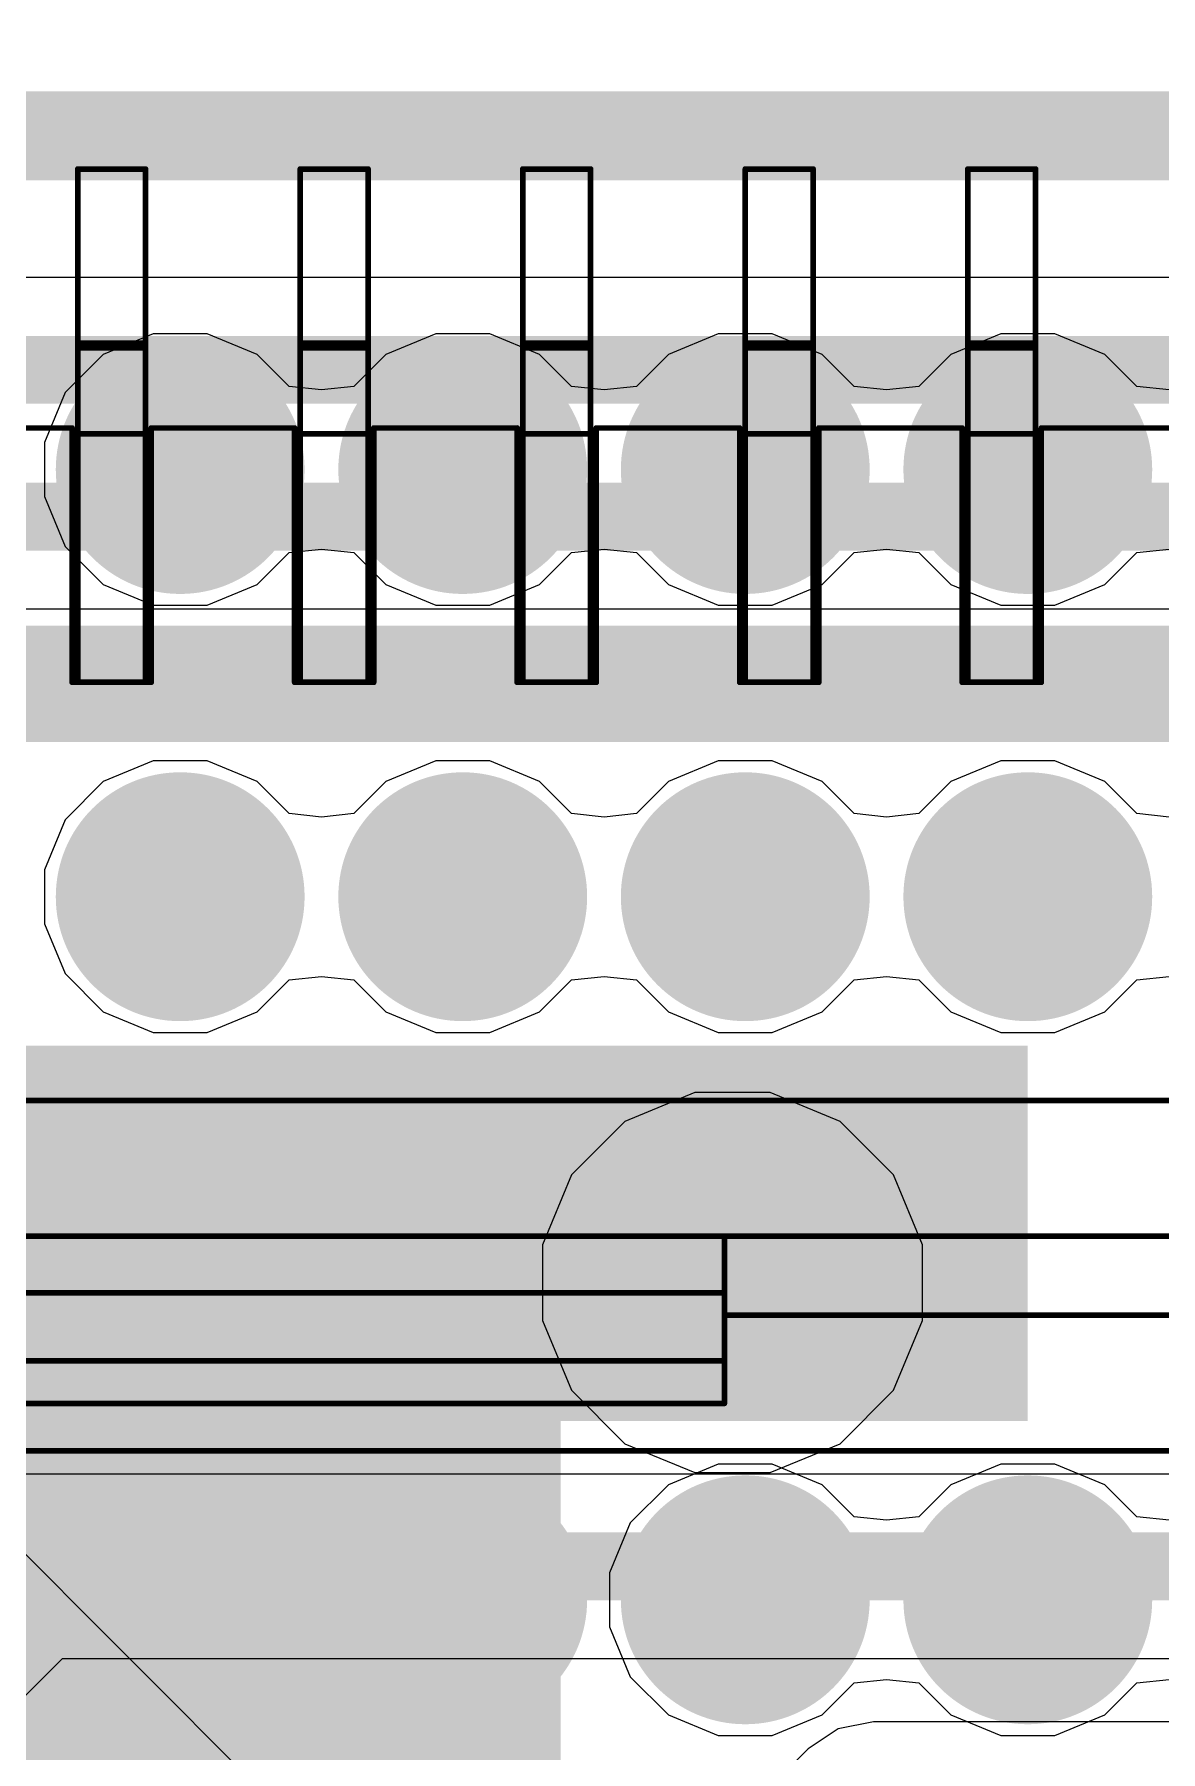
# Model space of a CAD drawing. Header units: inches. Extents: x -6 to 5433, y -4 to 5447.
# Drawn here: x 8.315 to 10.847, y 1.056 to 4.915 of the extents above; entities that cross this region are included whole.
import ezdxf

# ---------------------------------------------------------------- set-up
doc = ezdxf.new("R2010")
doc.units = ezdxf.units.IN
for name, color, linetype in [('Bottom Layer', 5, 'Continuous'), ('Drill Drawing', 1, 'Continuous'), ('Ground', 16, 'Continuous'), ('Mechanical 4', 56, 'Continuous'), ('Power', 76, 'Continuous'), ('Top Layer', 1, 'Continuous'), ('Top Overlay', 2, 'Continuous'), ('Top Paste', 8, 'Continuous'), ('Top Solder', 216, 'Continuous'), ('Via Holes', 16, 'Continuous')]:
    doc.layers.add(name, color=color, linetype=linetype)

msp = doc.modelspace()

# ---------------------------------------------------------------- hatches: boundary and pattern name
at = {"layer": 'Bottom Layer'}
h = msp.add_hatch(color=5, dxfattribs=at)
edge = h.paths.add_edge_path()
edge.add_arc((9.8844, 2.1096), 0.3, 0, 360)
at = {"layer": 'Ground'}
h = msp.add_hatch(color=16, dxfattribs=at)
edge = h.paths.add_edge_path()
edge.add_arc((9.8844, 2.1096), 0.3, 0, 360)
at = {"layer": 'Power'}
h = msp.add_hatch(color=76, dxfattribs=at)
edge = h.paths.add_edge_path()
edge.add_arc((9.8844, 2.1096), 0.3, 0, 360)
at = {"layer": 'Top Layer'}
h = msp.add_hatch(color=1, dxfattribs=at)
edge = h.paths.add_edge_path()
edge.add_arc((8.6431, 3.9367), 0.178, 0, 360)
h = msp.add_hatch(color=1, dxfattribs=at)
edge = h.paths.add_edge_path()
edge.add_arc((9.2781, 3.9367), 0.178, 0, 360)
h = msp.add_hatch(color=1, dxfattribs=at)
edge = h.paths.add_edge_path()
edge.add_arc((9.9131, 3.9367), 0.178, 0, 360)
h = msp.add_hatch(color=1, dxfattribs=at)
edge = h.paths.add_edge_path()
edge.add_arc((10.5481, 3.9367), 0.178, 0, 360)
for points in [[(13.3339, 3.5861), (7.8659, 3.5861), (7.8659, 3.3245), (13.3339, 3.3245)], [(7.1617, 0.7696), (9.4985, 0.7696), (9.4985, 2.6418), (7.1617, 2.6418)], [(9.1359, 1.7985), (10.5481, 1.7985), (10.5481, 2.6418), (9.1359, 2.6418)]]:
    msp.add_hatch(color=1, dxfattribs=at).paths.add_polyline_path(points)
h = msp.add_hatch(color=1, dxfattribs=at)
edge = h.paths.add_edge_path()
edge.add_arc((8.6431, 2.9767), 0.178, 0, 360)
h = msp.add_hatch(color=1, dxfattribs=at)
edge = h.paths.add_edge_path()
edge.add_arc((9.2781, 2.9767), 0.178, 0, 360)
h = msp.add_hatch(color=1, dxfattribs=at)
edge = h.paths.add_edge_path()
edge.add_arc((9.9131, 2.9767), 0.178, 0, 360)
h = msp.add_hatch(color=1, dxfattribs=at)
edge = h.paths.add_edge_path()
edge.add_arc((10.5481, 2.9767), 0.178, 0, 360)
h = msp.add_hatch(color=1, dxfattribs=at)
edge = h.paths.add_edge_path()
edge.add_arc((9.8844, 2.1096), 0.3, 0, 360)
h = msp.add_hatch(color=1, dxfattribs=at)
edge = h.paths.add_edge_path()
edge.add_arc((8.6431, 1.3967), 0.178, 0, 360)
h = msp.add_hatch(color=1, dxfattribs=at)
edge = h.paths.add_edge_path()
edge.add_arc((9.2781, 1.3967), 0.178, 0, 360)
h = msp.add_hatch(color=1, dxfattribs=at)
edge = h.paths.add_edge_path()
edge.add_arc((9.9131, 1.3967), 0.178, 0, 360)
h = msp.add_hatch(color=1, dxfattribs=at)
edge = h.paths.add_edge_path()
edge.add_arc((10.5481, 1.3967), 0.178, 0, 360)
at = {"layer": 'Top Paste'}
h = msp.add_hatch(color=8, dxfattribs=at)
edge = h.paths.add_edge_path()
edge.add_arc((8.6431, 3.9367), 0.178, 0, 360)
h = msp.add_hatch(color=8, dxfattribs=at)
edge = h.paths.add_edge_path()
edge.add_arc((9.2781, 3.9367), 0.178, 0, 360)
h = msp.add_hatch(color=8, dxfattribs=at)
edge = h.paths.add_edge_path()
edge.add_arc((9.9131, 3.9367), 0.178, 0, 360)
h = msp.add_hatch(color=8, dxfattribs=at)
edge = h.paths.add_edge_path()
edge.add_arc((10.5481, 3.9367), 0.178, 0, 360)
h = msp.add_hatch(color=8, dxfattribs=at)
edge = h.paths.add_edge_path()
edge.add_arc((8.6431, 2.9767), 0.178, 0, 360)
h = msp.add_hatch(color=8, dxfattribs=at)
edge = h.paths.add_edge_path()
edge.add_arc((9.2781, 2.9767), 0.178, 0, 360)
h = msp.add_hatch(color=8, dxfattribs=at)
edge = h.paths.add_edge_path()
edge.add_arc((9.9131, 2.9767), 0.178, 0, 360)
h = msp.add_hatch(color=8, dxfattribs=at)
edge = h.paths.add_edge_path()
edge.add_arc((10.5481, 2.9767), 0.178, 0, 360)
h = msp.add_hatch(color=8, dxfattribs=at)
edge = h.paths.add_edge_path()
edge.add_arc((8.6431, 1.3967), 0.178, 0, 360)
h = msp.add_hatch(color=8, dxfattribs=at)
edge = h.paths.add_edge_path()
edge.add_arc((9.2781, 1.3967), 0.178, 0, 360)
h = msp.add_hatch(color=8, dxfattribs=at)
edge = h.paths.add_edge_path()
edge.add_arc((9.9131, 1.3967), 0.178, 0, 360)
h = msp.add_hatch(color=8, dxfattribs=at)
edge = h.paths.add_edge_path()
edge.add_arc((10.5481, 1.3967), 0.178, 0, 360)
at = {"layer": 'Top Solder'}
h = msp.add_hatch(color=216, dxfattribs=at)
edge = h.paths.add_edge_path()
edge.add_arc((8.6431, 3.9367), 0.2796, 0, 360)
h = msp.add_hatch(color=216, dxfattribs=at)
edge = h.paths.add_edge_path()
edge.add_arc((9.2781, 3.9367), 0.2796, 0, 360)
h = msp.add_hatch(color=216, dxfattribs=at)
edge = h.paths.add_edge_path()
edge.add_arc((9.9131, 3.9367), 0.2796, 0, 360)
h = msp.add_hatch(color=216, dxfattribs=at)
edge = h.paths.add_edge_path()
edge.add_arc((10.5481, 3.9367), 0.2796, 0, 360)
h = msp.add_hatch(color=216, dxfattribs=at)
edge = h.paths.add_edge_path()
edge.add_arc((8.6431, 2.9767), 0.2796, 0, 360)
h = msp.add_hatch(color=216, dxfattribs=at)
edge = h.paths.add_edge_path()
edge.add_arc((9.2781, 2.9767), 0.2796, 0, 360)
h = msp.add_hatch(color=216, dxfattribs=at)
edge = h.paths.add_edge_path()
edge.add_arc((9.9131, 2.9767), 0.2796, 0, 360)
h = msp.add_hatch(color=216, dxfattribs=at)
edge = h.paths.add_edge_path()
edge.add_arc((10.5481, 2.9767), 0.2796, 0, 360)
h = msp.add_hatch(color=216, dxfattribs=at)
edge = h.paths.add_edge_path()
edge.add_arc((8.6431, 1.3967), 0.2796, 0, 360)
h = msp.add_hatch(color=216, dxfattribs=at)
edge = h.paths.add_edge_path()
edge.add_arc((9.2781, 1.3967), 0.2796, 0, 360)
h = msp.add_hatch(color=216, dxfattribs=at)
edge = h.paths.add_edge_path()
edge.add_arc((9.9131, 1.3967), 0.2796, 0, 360)
h = msp.add_hatch(color=216, dxfattribs=at)
edge = h.paths.add_edge_path()
edge.add_arc((10.5481, 1.3967), 0.2796, 0, 360)
at = {"layer": 'Via Holes'}
h = msp.add_hatch(color=7, dxfattribs=at)
edge = h.paths.add_edge_path()
edge.add_arc((9.8844, 2.1096), 0.15, 0, 360)

# ---------------------------------------------------------------- linework, layer by layer
at = {"layer": 'Bottom Layer'}
for p, q in [((11.8375, 1.6791), (8.2925, 1.6791)), ((5.3224, -1.7911), (8.3783, 1.2648)), ((8.3783, 1.2648), (11.9233, 1.2648)), ((10.2011, 1.1227), (10.1218, 1.107)), ((12.4343, 1.1227), (10.2011, 1.1227)), ((10.1218, 1.107), (10.0546, 1.0621)), ((10.0546, 1.0621), (7.4943, -1.4982)), ((10.0546, 1.0621), (10.0546, 1.0621))]:
    msp.add_line(p, q, dxfattribs=at)
for points in [[(4.5091, -2.3114, 0.1524, 0.1524, 0), (8.2925, 1.4719, 0.1524, 0.1524, 0)], [(8.2925, 1.4719, 0.1524, 0.1524, 0), (10.3623, 1.4719, 0.1524, 0.1524, 0)], [(10.3623, 1.4719, 0.1524, 0.1524, 0), (11.9233, 1.4719, 0.1524, 0.1524, 0)]]:
    msp.add_lwpolyline(points, format="xyseb", dxfattribs=at)
for points in [[(8.2544, 1.4719, 0.0762, 0.0762, 1), (8.3306, 1.4719, 0.0762, 0.0762, 1)], [(8.2544, 1.4719, 0.0762, 0.0762, 1), (8.3306, 1.4719, 0.0762, 0.0762, 1)], [(10.3242, 1.4719, 0.0762, 0.0762, 1), (10.4004, 1.4719, 0.0762, 0.0762, 1)], [(10.3242, 1.4719, 0.0762, 0.0762, 1), (10.4004, 1.4719, 0.0762, 0.0762, 1)]]:
    msp.add_lwpolyline(points, format="xyseb", close=True, dxfattribs=at)
at = {"layer": 'Drill Drawing'}
for points in [[(9.6304, 2.3636, 0.0508, 0.0508, 0), (10.1384, 2.3636, 0.0508, 0.0508, 0)], [(9.6304, 1.8556, 0.0508, 0.0508, 0), (9.6304, 2.3636, 0.0508, 0.0508, 0)], [(10.1384, 1.8556, 0.0508, 0.0508, 0), (10.1384, 2.3636, 0.0508, 0.0508, 0)], [(9.732, 2.262, 0.0508, 0.0508, 0), (10.0368, 2.262, 0.0508, 0.0508, 0)], [(9.732, 1.9572, 0.0508, 0.0508, 0), (9.732, 2.262, 0.0508, 0.0508, 0)], [(10.0368, 1.9572, 0.0508, 0.0508, 0), (10.0368, 2.262, 0.0508, 0.0508, 0)], [(9.732, 1.9572, 0.0508, 0.0508, 0), (10.0368, 1.9572, 0.0508, 0.0508, 0)], [(9.6304, 1.8556, 0.0508, 0.0508, 0), (10.1384, 1.8556, 0.0508, 0.0508, 0)]]:
    msp.add_lwpolyline(points, format="xyseb", dxfattribs=at)
for points in [[(9.6177, 2.3636, 0.0254, 0.0254, 1), (9.6431, 2.3636, 0.0254, 0.0254, 1)], [(9.6177, 2.3636, 0.0254, 0.0254, 1), (9.6431, 2.3636, 0.0254, 0.0254, 1)], [(10.1257, 2.3636, 0.0254, 0.0254, 1), (10.1511, 2.3636, 0.0254, 0.0254, 1)], [(10.1257, 2.3636, 0.0254, 0.0254, 1), (10.1511, 2.3636, 0.0254, 0.0254, 1)], [(9.7193, 2.262, 0.0254, 0.0254, 1), (9.7447, 2.262, 0.0254, 0.0254, 1)], [(9.7193, 2.262, 0.0254, 0.0254, 1), (9.7447, 2.262, 0.0254, 0.0254, 1)], [(10.0241, 2.262, 0.0254, 0.0254, 1), (10.0495, 2.262, 0.0254, 0.0254, 1)], [(10.0241, 2.262, 0.0254, 0.0254, 1), (10.0495, 2.262, 0.0254, 0.0254, 1)], [(9.7193, 1.9572, 0.0254, 0.0254, 1), (9.7447, 1.9572, 0.0254, 0.0254, 1)], [(9.7193, 1.9572, 0.0254, 0.0254, 1), (9.7447, 1.9572, 0.0254, 0.0254, 1)], [(10.0241, 1.9572, 0.0254, 0.0254, 1), (10.0495, 1.9572, 0.0254, 0.0254, 1)], [(10.0241, 1.9572, 0.0254, 0.0254, 1), (10.0495, 1.9572, 0.0254, 0.0254, 1)], [(9.6177, 1.8556, 0.0254, 0.0254, 1), (9.6431, 1.8556, 0.0254, 0.0254, 1)], [(9.6177, 1.8556, 0.0254, 0.0254, 1), (9.6431, 1.8556, 0.0254, 0.0254, 1)], [(10.1257, 1.8556, 0.0254, 0.0254, 1), (10.1511, 1.8556, 0.0254, 0.0254, 1)], [(10.1257, 1.8556, 0.0254, 0.0254, 1), (10.1511, 1.8556, 0.0254, 0.0254, 1)]]:
    msp.add_lwpolyline(points, format="xyseb", close=True, dxfattribs=at)
at = {"layer": 'Ground'}
for p, q in [((10.0214, -0.2274), (4.8794, 4.9146)), ((18.2791, 4.368), (7.8028, 4.368)), ((7.5802, 3.6235), (14.5193, 3.6235))]:
    msp.add_line(p, q, dxfattribs=at)
for points in [[(4.7146, 4.7498, 0.2032, 0.2032, 0), (12.1822, -2.7178, 0.2032, 0.2032, 0)], [(7.717, 4.1608, 0.1524, 0.1524, 0), (18.4518, 4.1608, 0.1524, 0.1524, 0)], [(7.5802, 3.8306, 0.1524, 0.1524, 0), (21.122, 3.8306, 0.1524, 0.1524, 0)]]:
    msp.add_lwpolyline(points, format="xyseb", dxfattribs=at)
at = {"layer": 'Mechanical 4'}
for points in [[(8.4128, 3.4585, 0.0127, 0.0127, 0), (8.4128, 4.612, 0.0127, 0.0127, 0)], [(8.4128, 4.612, 0.0127, 0.0127, 0), (8.5652, 4.612, 0.0127, 0.0127, 0)], [(8.5652, 3.4585, 0.0127, 0.0127, 0), (8.5652, 4.612, 0.0127, 0.0127, 0)], [(8.913, 3.4585, 0.0127, 0.0127, 0), (8.913, 4.612, 0.0127, 0.0127, 0)], [(8.913, 4.612, 0.0127, 0.0127, 0), (9.0654, 4.612, 0.0127, 0.0127, 0)], [(9.0654, 3.4585, 0.0127, 0.0127, 0), (9.0654, 4.612, 0.0127, 0.0127, 0)], [(9.4131, 3.4585, 0.0127, 0.0127, 0), (9.4131, 4.612, 0.0127, 0.0127, 0)], [(9.4131, 4.612, 0.0127, 0.0127, 0), (9.5655, 4.612, 0.0127, 0.0127, 0)], [(9.5655, 3.4585, 0.0127, 0.0127, 0), (9.5655, 4.612, 0.0127, 0.0127, 0)], [(9.9132, 3.4585, 0.0127, 0.0127, 0), (9.9132, 4.612, 0.0127, 0.0127, 0)], [(9.9132, 4.612, 0.0127, 0.0127, 0), (10.0656, 4.612, 0.0127, 0.0127, 0)], [(10.0656, 3.4585, 0.0127, 0.0127, 0), (10.0656, 4.612, 0.0127, 0.0127, 0)], [(10.4133, 3.4585, 0.0127, 0.0127, 0), (10.4133, 4.612, 0.0127, 0.0127, 0)], [(10.4133, 4.612, 0.0127, 0.0127, 0), (10.5657, 4.612, 0.0127, 0.0127, 0)], [(10.5657, 3.4585, 0.0127, 0.0127, 0), (10.5657, 4.612, 0.0127, 0.0127, 0)], [(8.4128, 4.2206, 0.0127, 0.0127, 0), (8.5652, 4.2206, 0.0127, 0.0127, 0)], [(8.4128, 4.2102, 0.0127, 0.0127, 0), (8.5652, 4.2102, 0.0127, 0.0127, 0)], [(8.913, 4.2206, 0.0127, 0.0127, 0), (9.0654, 4.2206, 0.0127, 0.0127, 0)], [(8.913, 4.2102, 0.0127, 0.0127, 0), (9.0654, 4.2102, 0.0127, 0.0127, 0)], [(9.4131, 4.2206, 0.0127, 0.0127, 0), (9.5655, 4.2206, 0.0127, 0.0127, 0)], [(9.4131, 4.2102, 0.0127, 0.0127, 0), (9.5655, 4.2102, 0.0127, 0.0127, 0)], [(9.9132, 4.2206, 0.0127, 0.0127, 0), (10.0656, 4.2206, 0.0127, 0.0127, 0)], [(9.9132, 4.2102, 0.0127, 0.0127, 0), (10.0656, 4.2102, 0.0127, 0.0127, 0)], [(10.4133, 4.2206, 0.0127, 0.0127, 0), (10.5657, 4.2206, 0.0127, 0.0127, 0)], [(10.4133, 4.2102, 0.0127, 0.0127, 0), (10.5657, 4.2102, 0.0127, 0.0127, 0)], [(8.0778, 4.03, 0.0127, 0.0127, 0), (8.4001, 4.03, 0.0127, 0.0127, 0)], [(8.4001, 3.4585, 0.0127, 0.0127, 0), (8.4001, 4.03, 0.0127, 0.0127, 0)], [(8.4128, 4.0169, 0.0127, 0.0127, 0), (8.5652, 4.0169, 0.0127, 0.0127, 0)], [(8.5779, 3.4585, 0.0127, 0.0127, 0), (8.5779, 4.03, 0.0127, 0.0127, 0)], [(8.5779, 4.03, 0.0127, 0.0127, 0), (8.9003, 4.03, 0.0127, 0.0127, 0)], [(8.9003, 3.4585, 0.0127, 0.0127, 0), (8.9003, 4.03, 0.0127, 0.0127, 0)], [(8.913, 4.0169, 0.0127, 0.0127, 0), (9.0654, 4.0169, 0.0127, 0.0127, 0)], [(9.0781, 3.4585, 0.0127, 0.0127, 0), (9.0781, 4.03, 0.0127, 0.0127, 0)], [(9.0781, 4.03, 0.0127, 0.0127, 0), (9.4004, 4.03, 0.0127, 0.0127, 0)], [(9.4004, 3.4585, 0.0127, 0.0127, 0), (9.4004, 4.03, 0.0127, 0.0127, 0)], [(9.4131, 4.0169, 0.0127, 0.0127, 0), (9.5655, 4.0169, 0.0127, 0.0127, 0)], [(9.5782, 3.4585, 0.0127, 0.0127, 0), (9.5782, 4.03, 0.0127, 0.0127, 0)], [(9.5782, 4.03, 0.0127, 0.0127, 0), (9.9005, 4.03, 0.0127, 0.0127, 0)], [(9.9005, 3.4585, 0.0127, 0.0127, 0), (9.9005, 4.03, 0.0127, 0.0127, 0)], [(9.9132, 4.0169, 0.0127, 0.0127, 0), (10.0656, 4.0169, 0.0127, 0.0127, 0)], [(10.0783, 3.4585, 0.0127, 0.0127, 0), (10.0783, 4.03, 0.0127, 0.0127, 0)], [(10.0783, 4.03, 0.0127, 0.0127, 0), (10.4006, 4.03, 0.0127, 0.0127, 0)], [(10.4006, 3.4585, 0.0127, 0.0127, 0), (10.4006, 4.03, 0.0127, 0.0127, 0)], [(10.4133, 4.0169, 0.0127, 0.0127, 0), (10.5657, 4.0169, 0.0127, 0.0127, 0)], [(10.5784, 3.4585, 0.0127, 0.0127, 0), (10.5784, 4.03, 0.0127, 0.0127, 0)], [(10.5784, 4.03, 0.0127, 0.0127, 0), (10.9008, 4.03, 0.0127, 0.0127, 0)], [(8.4001, 3.4585, 0.0127, 0.0127, 0), (8.5779, 3.4585, 0.0127, 0.0127, 0)], [(8.9003, 3.4585, 0.0127, 0.0127, 0), (9.0781, 3.4585, 0.0127, 0.0127, 0)], [(9.4004, 3.4585, 0.0127, 0.0127, 0), (9.5782, 3.4585, 0.0127, 0.0127, 0)], [(9.9005, 3.4585, 0.0127, 0.0127, 0), (10.0783, 3.4585, 0.0127, 0.0127, 0)], [(10.4006, 3.4585, 0.0127, 0.0127, 0), (10.5784, 3.4585, 0.0127, 0.0127, 0)], [(7.4405, 2.5187, 0.0127, 0.0127, 0), (11.1385, 2.5187, 0.0127, 0.0127, 0)], [(7.3267, 2.2139, 0.0127, 0.0127, 0), (11.1207, 2.2139, 0.0127, 0.0127, 0)], [(9.8662, 1.838, 0.0127, 0.0127, 0), (9.8662, 2.2139, 0.0127, 0.0127, 0)], [(7.5091, 2.0866, 0.0127, 0.0127, 0), (9.8662, 2.0866, 0.0127, 0.0127, 0)], [(9.8662, 2.0361, 0.0127, 0.0127, 0), (11.1207, 2.0361, 0.0127, 0.0127, 0)], [(7.7077, 1.934, 0.0127, 0.0127, 0), (9.8662, 1.934, 0.0127, 0.0127, 0)], [(7.6724, 1.838, 0.0127, 0.0127, 0), (9.8662, 1.838, 0.0127, 0.0127, 0)], [(7.4405, 1.7313, 0.0127, 0.0127, 0), (11.1385, 1.7313, 0.0127, 0.0127, 0)]]:
    msp.add_lwpolyline(points, format="xyseb", dxfattribs=at)
for points in [[(8.4097, 4.612, 0.00635, 0.00635, 1), (8.416, 4.612, 0.00635, 0.00635, 1)], [(8.4097, 4.612, 0.00635, 0.00635, 1), (8.416, 4.612, 0.00635, 0.00635, 1)], [(8.5621, 4.612, 0.00635, 0.00635, 1), (8.5684, 4.612, 0.00635, 0.00635, 1)], [(8.5621, 4.612, 0.00635, 0.00635, 1), (8.5684, 4.612, 0.00635, 0.00635, 1)], [(8.9098, 4.612, 0.00635, 0.00635, 1), (8.9161, 4.612, 0.00635, 0.00635, 1)], [(8.9098, 4.612, 0.00635, 0.00635, 1), (8.9161, 4.612, 0.00635, 0.00635, 1)], [(9.0622, 4.612, 0.00635, 0.00635, 1), (9.0685, 4.612, 0.00635, 0.00635, 1)], [(9.0622, 4.612, 0.00635, 0.00635, 1), (9.0685, 4.612, 0.00635, 0.00635, 1)], [(9.4099, 4.612, 0.00635, 0.00635, 1), (9.4163, 4.612, 0.00635, 0.00635, 1)], [(9.4099, 4.612, 0.00635, 0.00635, 1), (9.4163, 4.612, 0.00635, 0.00635, 1)], [(9.5623, 4.612, 0.00635, 0.00635, 1), (9.5687, 4.612, 0.00635, 0.00635, 1)], [(9.5623, 4.612, 0.00635, 0.00635, 1), (9.5687, 4.612, 0.00635, 0.00635, 1)], [(9.91, 4.612, 0.00635, 0.00635, 1), (9.9164, 4.612, 0.00635, 0.00635, 1)], [(9.91, 4.612, 0.00635, 0.00635, 1), (9.9164, 4.612, 0.00635, 0.00635, 1)], [(10.0624, 4.612, 0.00635, 0.00635, 1), (10.0688, 4.612, 0.00635, 0.00635, 1)], [(10.0624, 4.612, 0.00635, 0.00635, 1), (10.0688, 4.612, 0.00635, 0.00635, 1)], [(10.4102, 4.612, 0.00635, 0.00635, 1), (10.4165, 4.612, 0.00635, 0.00635, 1)], [(10.4102, 4.612, 0.00635, 0.00635, 1), (10.4165, 4.612, 0.00635, 0.00635, 1)], [(10.5626, 4.612, 0.00635, 0.00635, 1), (10.5689, 4.612, 0.00635, 0.00635, 1)], [(10.5626, 4.612, 0.00635, 0.00635, 1), (10.5689, 4.612, 0.00635, 0.00635, 1)], [(8.4097, 4.2206, 0.00635, 0.00635, 1), (8.416, 4.2206, 0.00635, 0.00635, 1)], [(8.4097, 4.2102, 0.00635, 0.00635, 1), (8.416, 4.2102, 0.00635, 0.00635, 1)], [(8.5621, 4.2206, 0.00635, 0.00635, 1), (8.5684, 4.2206, 0.00635, 0.00635, 1)], [(8.5621, 4.2102, 0.00635, 0.00635, 1), (8.5684, 4.2102, 0.00635, 0.00635, 1)], [(8.9098, 4.2206, 0.00635, 0.00635, 1), (8.9161, 4.2206, 0.00635, 0.00635, 1)], [(8.9098, 4.2102, 0.00635, 0.00635, 1), (8.9161, 4.2102, 0.00635, 0.00635, 1)], [(9.0622, 4.2206, 0.00635, 0.00635, 1), (9.0685, 4.2206, 0.00635, 0.00635, 1)], [(9.0622, 4.2102, 0.00635, 0.00635, 1), (9.0685, 4.2102, 0.00635, 0.00635, 1)], [(9.4099, 4.2206, 0.00635, 0.00635, 1), (9.4163, 4.2206, 0.00635, 0.00635, 1)], [(9.4099, 4.2102, 0.00635, 0.00635, 1), (9.4163, 4.2102, 0.00635, 0.00635, 1)], [(9.5623, 4.2206, 0.00635, 0.00635, 1), (9.5687, 4.2206, 0.00635, 0.00635, 1)], [(9.5623, 4.2102, 0.00635, 0.00635, 1), (9.5687, 4.2102, 0.00635, 0.00635, 1)], [(9.91, 4.2206, 0.00635, 0.00635, 1), (9.9164, 4.2206, 0.00635, 0.00635, 1)], [(9.91, 4.2102, 0.00635, 0.00635, 1), (9.9164, 4.2102, 0.00635, 0.00635, 1)], [(10.0624, 4.2206, 0.00635, 0.00635, 1), (10.0688, 4.2206, 0.00635, 0.00635, 1)], [(10.0624, 4.2102, 0.00635, 0.00635, 1), (10.0688, 4.2102, 0.00635, 0.00635, 1)], [(10.4102, 4.2206, 0.00635, 0.00635, 1), (10.4165, 4.2206, 0.00635, 0.00635, 1)], [(10.4102, 4.2102, 0.00635, 0.00635, 1), (10.4165, 4.2102, 0.00635, 0.00635, 1)], [(10.5626, 4.2206, 0.00635, 0.00635, 1), (10.5689, 4.2206, 0.00635, 0.00635, 1)], [(10.5626, 4.2102, 0.00635, 0.00635, 1), (10.5689, 4.2102, 0.00635, 0.00635, 1)], [(8.397, 4.03, 0.00635, 0.00635, 1), (8.4033, 4.03, 0.00635, 0.00635, 1)], [(8.397, 4.03, 0.00635, 0.00635, 1), (8.4033, 4.03, 0.00635, 0.00635, 1)], [(8.4097, 4.0169, 0.00635, 0.00635, 1), (8.416, 4.0169, 0.00635, 0.00635, 1)], [(8.5621, 4.0169, 0.00635, 0.00635, 1), (8.5684, 4.0169, 0.00635, 0.00635, 1)], [(8.5748, 4.03, 0.00635, 0.00635, 1), (8.5811, 4.03, 0.00635, 0.00635, 1)], [(8.5748, 4.03, 0.00635, 0.00635, 1), (8.5811, 4.03, 0.00635, 0.00635, 1)], [(8.8971, 4.03, 0.00635, 0.00635, 1), (8.9034, 4.03, 0.00635, 0.00635, 1)], [(8.8971, 4.03, 0.00635, 0.00635, 1), (8.9034, 4.03, 0.00635, 0.00635, 1)], [(8.9098, 4.0169, 0.00635, 0.00635, 1), (8.9161, 4.0169, 0.00635, 0.00635, 1)], [(9.0622, 4.0169, 0.00635, 0.00635, 1), (9.0685, 4.0169, 0.00635, 0.00635, 1)], [(9.0749, 4.03, 0.00635, 0.00635, 1), (9.0812, 4.03, 0.00635, 0.00635, 1)], [(9.0749, 4.03, 0.00635, 0.00635, 1), (9.0812, 4.03, 0.00635, 0.00635, 1)], [(9.3972, 4.03, 0.00635, 0.00635, 1), (9.4036, 4.03, 0.00635, 0.00635, 1)], [(9.3972, 4.03, 0.00635, 0.00635, 1), (9.4036, 4.03, 0.00635, 0.00635, 1)], [(9.4099, 4.0169, 0.00635, 0.00635, 1), (9.4163, 4.0169, 0.00635, 0.00635, 1)], [(9.5623, 4.0169, 0.00635, 0.00635, 1), (9.5687, 4.0169, 0.00635, 0.00635, 1)], [(9.575, 4.03, 0.00635, 0.00635, 1), (9.5814, 4.03, 0.00635, 0.00635, 1)], [(9.575, 4.03, 0.00635, 0.00635, 1), (9.5814, 4.03, 0.00635, 0.00635, 1)], [(9.8973, 4.03, 0.00635, 0.00635, 1), (9.9037, 4.03, 0.00635, 0.00635, 1)], [(9.8973, 4.03, 0.00635, 0.00635, 1), (9.9037, 4.03, 0.00635, 0.00635, 1)], [(9.91, 4.0169, 0.00635, 0.00635, 1), (9.9164, 4.0169, 0.00635, 0.00635, 1)], [(10.0624, 4.0169, 0.00635, 0.00635, 1), (10.0688, 4.0169, 0.00635, 0.00635, 1)], [(10.0751, 4.03, 0.00635, 0.00635, 1), (10.0815, 4.03, 0.00635, 0.00635, 1)], [(10.0751, 4.03, 0.00635, 0.00635, 1), (10.0815, 4.03, 0.00635, 0.00635, 1)], [(10.3975, 4.03, 0.00635, 0.00635, 1), (10.4038, 4.03, 0.00635, 0.00635, 1)], [(10.3975, 4.03, 0.00635, 0.00635, 1), (10.4038, 4.03, 0.00635, 0.00635, 1)], [(10.4102, 4.0169, 0.00635, 0.00635, 1), (10.4165, 4.0169, 0.00635, 0.00635, 1)], [(10.5626, 4.0169, 0.00635, 0.00635, 1), (10.5689, 4.0169, 0.00635, 0.00635, 1)], [(10.5753, 4.03, 0.00635, 0.00635, 1), (10.5816, 4.03, 0.00635, 0.00635, 1)], [(10.5753, 4.03, 0.00635, 0.00635, 1), (10.5816, 4.03, 0.00635, 0.00635, 1)], [(8.397, 3.4585, 0.00635, 0.00635, 1), (8.4033, 3.4585, 0.00635, 0.00635, 1)], [(8.397, 3.4585, 0.00635, 0.00635, 1), (8.4033, 3.4585, 0.00635, 0.00635, 1)], [(8.4097, 3.4585, 0.00635, 0.00635, 1), (8.416, 3.4585, 0.00635, 0.00635, 1)], [(8.5621, 3.4585, 0.00635, 0.00635, 1), (8.5684, 3.4585, 0.00635, 0.00635, 1)], [(8.5748, 3.4585, 0.00635, 0.00635, 1), (8.5811, 3.4585, 0.00635, 0.00635, 1)], [(8.5748, 3.4585, 0.00635, 0.00635, 1), (8.5811, 3.4585, 0.00635, 0.00635, 1)], [(8.8971, 3.4585, 0.00635, 0.00635, 1), (8.9034, 3.4585, 0.00635, 0.00635, 1)], [(8.8971, 3.4585, 0.00635, 0.00635, 1), (8.9034, 3.4585, 0.00635, 0.00635, 1)], [(8.9098, 3.4585, 0.00635, 0.00635, 1), (8.9161, 3.4585, 0.00635, 0.00635, 1)], [(9.0622, 3.4585, 0.00635, 0.00635, 1), (9.0685, 3.4585, 0.00635, 0.00635, 1)], [(9.0749, 3.4585, 0.00635, 0.00635, 1), (9.0812, 3.4585, 0.00635, 0.00635, 1)], [(9.0749, 3.4585, 0.00635, 0.00635, 1), (9.0812, 3.4585, 0.00635, 0.00635, 1)], [(9.3972, 3.4585, 0.00635, 0.00635, 1), (9.4036, 3.4585, 0.00635, 0.00635, 1)], [(9.3972, 3.4585, 0.00635, 0.00635, 1), (9.4036, 3.4585, 0.00635, 0.00635, 1)], [(9.4099, 3.4585, 0.00635, 0.00635, 1), (9.4163, 3.4585, 0.00635, 0.00635, 1)], [(9.5623, 3.4585, 0.00635, 0.00635, 1), (9.5687, 3.4585, 0.00635, 0.00635, 1)], [(9.575, 3.4585, 0.00635, 0.00635, 1), (9.5814, 3.4585, 0.00635, 0.00635, 1)], [(9.575, 3.4585, 0.00635, 0.00635, 1), (9.5814, 3.4585, 0.00635, 0.00635, 1)], [(9.8973, 3.4585, 0.00635, 0.00635, 1), (9.9037, 3.4585, 0.00635, 0.00635, 1)], [(9.8973, 3.4585, 0.00635, 0.00635, 1), (9.9037, 3.4585, 0.00635, 0.00635, 1)], [(9.91, 3.4585, 0.00635, 0.00635, 1), (9.9164, 3.4585, 0.00635, 0.00635, 1)], [(10.0624, 3.4585, 0.00635, 0.00635, 1), (10.0688, 3.4585, 0.00635, 0.00635, 1)], [(10.0751, 3.4585, 0.00635, 0.00635, 1), (10.0815, 3.4585, 0.00635, 0.00635, 1)], [(10.0751, 3.4585, 0.00635, 0.00635, 1), (10.0815, 3.4585, 0.00635, 0.00635, 1)], [(10.3975, 3.4585, 0.00635, 0.00635, 1), (10.4038, 3.4585, 0.00635, 0.00635, 1)], [(10.3975, 3.4585, 0.00635, 0.00635, 1), (10.4038, 3.4585, 0.00635, 0.00635, 1)], [(10.4102, 3.4585, 0.00635, 0.00635, 1), (10.4165, 3.4585, 0.00635, 0.00635, 1)], [(10.5626, 3.4585, 0.00635, 0.00635, 1), (10.5689, 3.4585, 0.00635, 0.00635, 1)], [(10.5753, 3.4585, 0.00635, 0.00635, 1), (10.5816, 3.4585, 0.00635, 0.00635, 1)], [(10.5753, 3.4585, 0.00635, 0.00635, 1), (10.5816, 3.4585, 0.00635, 0.00635, 1)], [(9.8631, 2.2139, 0.00635, 0.00635, 1), (9.8694, 2.2139, 0.00635, 0.00635, 1)], [(9.8631, 2.0866, 0.00635, 0.00635, 1), (9.8694, 2.0866, 0.00635, 0.00635, 1)], [(9.8631, 2.0361, 0.00635, 0.00635, 1), (9.8694, 2.0361, 0.00635, 0.00635, 1)], [(9.8631, 1.934, 0.00635, 0.00635, 1), (9.8694, 1.934, 0.00635, 0.00635, 1)], [(9.8631, 1.838, 0.00635, 0.00635, 1), (9.8694, 1.838, 0.00635, 0.00635, 1)], [(9.8631, 1.838, 0.00635, 0.00635, 1), (9.8694, 1.838, 0.00635, 0.00635, 1)]]:
    msp.add_lwpolyline(points, format="xyseb", close=True, dxfattribs=at)
at = {"layer": 'Power'}
for p, q in [((9.7995, 2.5366), (9.6426, 2.4716)), ((9.9694, 2.5366), (9.7995, 2.5366)), ((10.1263, 2.4716), (9.9694, 2.5366)), ((9.6426, 2.4716), (9.5224, 2.3514)), ((10.2464, 2.3514), (10.1263, 2.4716)), ((9.5224, 2.3514), (9.4574, 2.1945)), ((10.3114, 2.1945), (10.2464, 2.3514)), ((9.4574, 2.1945), (9.4574, 2.0246)), ((10.3114, 2.0246), (10.3114, 2.1945)), ((9.4574, 2.0246), (9.5224, 1.8677)), ((10.2464, 1.8677), (10.3114, 2.0246)), ((9.5224, 1.8677), (9.6426, 1.7476)), ((10.1263, 1.7476), (10.2464, 1.8677)), ((9.6426, 1.7476), (9.7995, 1.6826)), ((9.9694, 1.6826), (10.1263, 1.7476)), ((9.7995, 1.6826), (9.9694, 1.6826))]:
    msp.add_line(p, q, dxfattribs=at)
at = {"layer": 'Top Layer'}
for p, q in [((8.5824, 4.2417), (8.4703, 4.1953)), ((8.7038, 4.2417), (8.5824, 4.2417)), ((8.8159, 4.1953), (8.7038, 4.2417)), ((9.2174, 4.2417), (9.1053, 4.1953)), ((9.3388, 4.2417), (9.2174, 4.2417)), ((9.4509, 4.1953), (9.3388, 4.2417)), ((9.8524, 4.2417), (9.7403, 4.1953)), ((9.9738, 4.2417), (9.8524, 4.2417)), ((10.0859, 4.1953), (9.9738, 4.2417)), ((10.4874, 4.2417), (10.3753, 4.1953)), ((10.6088, 4.2417), (10.4874, 4.2417)), ((10.7209, 4.1953), (10.6088, 4.2417)), ((8.4703, 4.1953), (8.3845, 4.1095)), ((8.8878, 4.1234), (8.8159, 4.1953)), ((9.1053, 4.1953), (9.0334, 4.1234)), ((9.5228, 4.1234), (9.4509, 4.1953)), ((9.7403, 4.1953), (9.6684, 4.1234)), ((10.1578, 4.1234), (10.0859, 4.1953)), ((10.3753, 4.1953), (10.3034, 4.1234)), ((10.7928, 4.1234), (10.7209, 4.1953)), ((8.3845, 4.1095), (8.3381, 3.9974)), ((8.9606, 4.1157), (8.8878, 4.1234)), ((9.0334, 4.1234), (8.9606, 4.1157)), ((9.5956, 4.1157), (9.5228, 4.1234)), ((9.6684, 4.1234), (9.5956, 4.1157)), ((10.2306, 4.1157), (10.1578, 4.1234)), ((10.3034, 4.1234), (10.2306, 4.1157)), ((10.8656, 4.1157), (10.7928, 4.1234)), ((8.3381, 3.9974), (8.3381, 3.8761)), ((8.3381, 3.8761), (8.3845, 3.764)), ((8.3845, 3.764), (8.4703, 3.6782)), ((8.8159, 3.6782), (8.8878, 3.7501)), ((8.8878, 3.7501), (8.9606, 3.7578)), ((8.9606, 3.7578), (9.0334, 3.7501)), ((9.0334, 3.7501), (9.1053, 3.6782)), ((9.4509, 3.6782), (9.5228, 3.7501)), ((9.5228, 3.7501), (9.5956, 3.7578)), ((9.5956, 3.7578), (9.6684, 3.7501)), ((9.6684, 3.7501), (9.7403, 3.6782)), ((10.0859, 3.6782), (10.1578, 3.7501)), ((10.1578, 3.7501), (10.2306, 3.7578)), ((10.2306, 3.7578), (10.3034, 3.7501)), ((10.3034, 3.7501), (10.3753, 3.6782)), ((10.7209, 3.6782), (10.7928, 3.7501)), ((10.7928, 3.7501), (10.8656, 3.7578)), ((8.4703, 3.6782), (8.5824, 3.6317)), ((8.7038, 3.6317), (8.8159, 3.6782)), ((9.1053, 3.6782), (9.2174, 3.6317)), ((9.3388, 3.6317), (9.4509, 3.6782)), ((9.7403, 3.6782), (9.8524, 3.6317)), ((9.9738, 3.6317), (10.0859, 3.6782)), ((10.3753, 3.6782), (10.4874, 3.6317)), ((10.6088, 3.6317), (10.7209, 3.6782)), ((8.5824, 3.6317), (8.7038, 3.6317)), ((9.2174, 3.6317), (9.3388, 3.6317)), ((9.8524, 3.6317), (9.9738, 3.6317)), ((10.4874, 3.6317), (10.6088, 3.6317)), ((8.5824, 3.2817), (8.4703, 3.2353)), ((8.7038, 3.2817), (8.5824, 3.2817)), ((8.8159, 3.2353), (8.7038, 3.2817)), ((9.2174, 3.2817), (9.1053, 3.2353)), ((9.3388, 3.2817), (9.2174, 3.2817)), ((9.4509, 3.2353), (9.3388, 3.2817)), ((9.8524, 3.2817), (9.7403, 3.2353)), ((9.9738, 3.2817), (9.8524, 3.2817)), ((10.0859, 3.2353), (9.9738, 3.2817)), ((10.4874, 3.2817), (10.3753, 3.2353)), ((10.6088, 3.2817), (10.4874, 3.2817)), ((10.7209, 3.2353), (10.6088, 3.2817)), ((8.4703, 3.2353), (8.3845, 3.1495)), ((8.8878, 3.1634), (8.8159, 3.2353)), ((9.1053, 3.2353), (9.0334, 3.1634)), ((9.5228, 3.1634), (9.4509, 3.2353)), ((9.7403, 3.2353), (9.6684, 3.1634)), ((10.1578, 3.1634), (10.0859, 3.2353)), ((10.3753, 3.2353), (10.3034, 3.1634)), ((10.7928, 3.1634), (10.7209, 3.2353)), ((8.3845, 3.1495), (8.3381, 3.0374)), ((8.9606, 3.1557), (8.8878, 3.1634)), ((9.0334, 3.1634), (8.9606, 3.1557)), ((9.5956, 3.1557), (9.5228, 3.1634)), ((9.6684, 3.1634), (9.5956, 3.1557)), ((10.2306, 3.1557), (10.1578, 3.1634)), ((10.3034, 3.1634), (10.2306, 3.1557)), ((10.8656, 3.1557), (10.7928, 3.1634)), ((8.3381, 3.0374), (8.3381, 2.9161)), ((8.3381, 2.9161), (8.3845, 2.804)), ((8.3845, 2.804), (8.4703, 2.7182)), ((8.8159, 2.7182), (8.8878, 2.7901)), ((8.8878, 2.7901), (8.9606, 2.7978)), ((8.9606, 2.7978), (9.0334, 2.7901)), ((9.0334, 2.7901), (9.1053, 2.7182)), ((9.4509, 2.7182), (9.5228, 2.7901)), ((9.5228, 2.7901), (9.5956, 2.7978)), ((9.5956, 2.7978), (9.6684, 2.7901)), ((9.6684, 2.7901), (9.7403, 2.7182)), ((10.0859, 2.7182), (10.1578, 2.7901)), ((10.1578, 2.7901), (10.2306, 2.7978)), ((10.2306, 2.7978), (10.3034, 2.7901)), ((10.3034, 2.7901), (10.3753, 2.7182)), ((10.7209, 2.7182), (10.7928, 2.7901)), ((10.7928, 2.7901), (10.8656, 2.7978)), ((8.4703, 2.7182), (8.5824, 2.6717)), ((8.7038, 2.6717), (8.8159, 2.7182)), ((9.1053, 2.7182), (9.2174, 2.6717)), ((9.3388, 2.6717), (9.4509, 2.7182)), ((9.7403, 2.7182), (9.8524, 2.6717)), ((9.9738, 2.6717), (10.0859, 2.7182)), ((10.3753, 2.7182), (10.4874, 2.6717)), ((10.6088, 2.6717), (10.7209, 2.7182)), ((8.5824, 2.6717), (8.7038, 2.6717)), ((9.2174, 2.6717), (9.3388, 2.6717)), ((9.8524, 2.6717), (9.9738, 2.6717)), ((10.4874, 2.6717), (10.6088, 2.6717)), ((9.8524, 1.7017), (9.7403, 1.6553)), ((9.9738, 1.7017), (9.8524, 1.7017)), ((10.0859, 1.6553), (9.9738, 1.7017)), ((10.4874, 1.7017), (10.3753, 1.6553)), ((10.6088, 1.7017), (10.4874, 1.7017)), ((10.7209, 1.6553), (10.6088, 1.7017)), ((9.7403, 1.6553), (9.6545, 1.5695)), ((10.1578, 1.5834), (10.0859, 1.6553)), ((10.3753, 1.6553), (10.3034, 1.5834)), ((10.7928, 1.5834), (10.7209, 1.6553)), ((10.2306, 1.5757), (10.1578, 1.5834)), ((10.3034, 1.5834), (10.2306, 1.5757)), ((10.8656, 1.5757), (10.7928, 1.5834)), ((9.6545, 1.5695), (9.6081, 1.4574)), ((9.6081, 1.4574), (9.6081, 1.3361)), ((9.6081, 1.3361), (9.6545, 1.224)), ((9.6545, 1.224), (9.7403, 1.1382)), ((10.0859, 1.1382), (10.1578, 1.2101)), ((10.1578, 1.2101), (10.2306, 1.2178)), ((10.2306, 1.2178), (10.3034, 1.2101)), ((10.3034, 1.2101), (10.3753, 1.1382)), ((10.7209, 1.1382), (10.7928, 1.2101)), ((10.7928, 1.2101), (10.8656, 1.2178)), ((9.7403, 1.1382), (9.8524, 1.0917)), ((9.9738, 1.0917), (10.0859, 1.1382)), ((10.3753, 1.1382), (10.4874, 1.0917)), ((10.6088, 1.0917), (10.7209, 1.1382)), ((9.8524, 1.0917), (9.9738, 1.0917)), ((10.4874, 1.0917), (10.6088, 1.0917))]:
    msp.add_line(p, q, dxfattribs=at)
at = {"layer": 'Top Overlay'}
msp.add_lwpolyline([(3.4256, 4.6867, 0.2, 0.2, 0), (27.1956, 4.6867, 0.2, 0.2, 0)], format="xyseb", dxfattribs=at)

doc.saveas('drawing.dxf')
